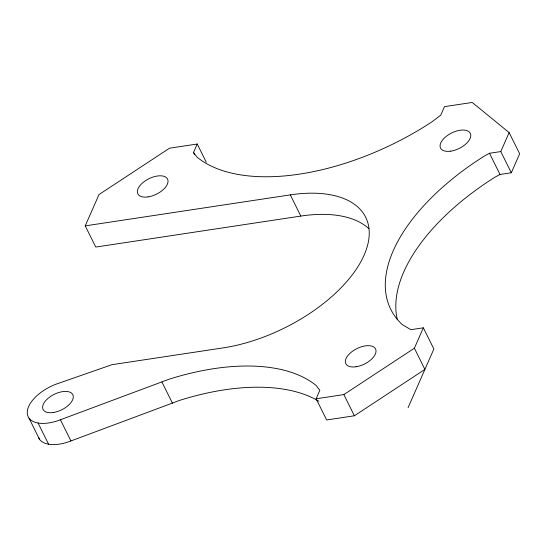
<?xml version="1.0" encoding="UTF-8"?>
<svg xmlns="http://www.w3.org/2000/svg" width="547" height="547" viewBox="0 0 547 547"><rect width="100%" height="100%" fill="white"/><g stroke="black" fill="none" stroke-linecap="round" stroke-linejoin="round"><path stroke-width="0.82" d="M368.89 228.714A121.701 63.049 -26.4 0 0 300.823 216.072L95.752 247.066L85.229 225.87L98.986 194.575L169.502 148.203L197.248 144.011L206.267 162.172M194.657 154.746L193.529 152.476L197.248 144.011M193.529 152.476L197.146 157.228A188.277 97.53 -26.4 0 0 432.157 121.714L440.766 115.116L444.485 106.644L472.232 102.453L509.127 132.593L500.792 151.567L489.497 153.276L484.546 155.936A188.277 97.53 -26.4 0 0 402.195 324.542L410.886 329.691L423.351 327.81L414.387 348.207L424.903 369.403L354.388 415.775L326.641 419.966L316.118 398.777L319.838 390.305L316.221 385.56A188.277 97.53 -26.4 0 0 169.167 379.18L60.409 419.768A33.189 17.196 -26.4 0 1 27.35 413.99A33.189 17.196 -26.4 0 1 55.486 384.384L111.923 364.699L223.067 347.899A121.701 63.049 -26.4 0 0 364.104 255.162A121.701 63.049 -26.4 0 0 290.307 194.882L85.229 225.87M408.096 407.659L433.867 349L423.351 327.81M397.361 319.694A188.277 97.53 -26.4 0 1 495.069 177.125L500.013 174.472L511.308 172.763L519.65 153.782L509.127 132.593M316.118 398.777L343.865 394.578L414.387 348.207M38.454 437.388A33.189 17.196 -26.4 0 0 70.932 440.957L179.683 400.37A188.277 97.53 -26.4 0 1 318.908 401.259M500.792 151.567L511.308 172.763M489.497 153.276L500.013 174.472M290.307 194.882L300.823 216.072M343.865 394.578L354.388 415.775M161.946 382.032L172.462 403.221M60.409 419.768L70.932 440.957M38.051 423.009L48.574 444.198M29.032 418.161L39.548 439.357M53.367 412.506A16.595 8.595 -26.4 0 0 72.929 394.941A16.595 8.595 -26.4 0 0 47.555 398.777A16.595 8.595 -26.4 0 0 53.367 412.506M148.107 196.893A16.595 8.595 -26.4 0 0 167.669 179.32A16.595 8.595 -26.4 0 0 142.302 183.156A16.595 8.595 -26.4 0 0 148.107 196.893M356.09 366.757A16.595 8.595 -26.4 0 0 375.652 349.191A16.595 8.595 -26.4 0 0 350.278 353.027A16.595 8.595 -26.4 0 0 356.09 366.757M450.837 151.143A16.595 8.595 -26.4 0 0 470.399 133.577A16.595 8.595 -26.4 0 0 445.026 137.406A16.595 8.595 -26.4 0 0 450.837 151.143"/></g></svg>
